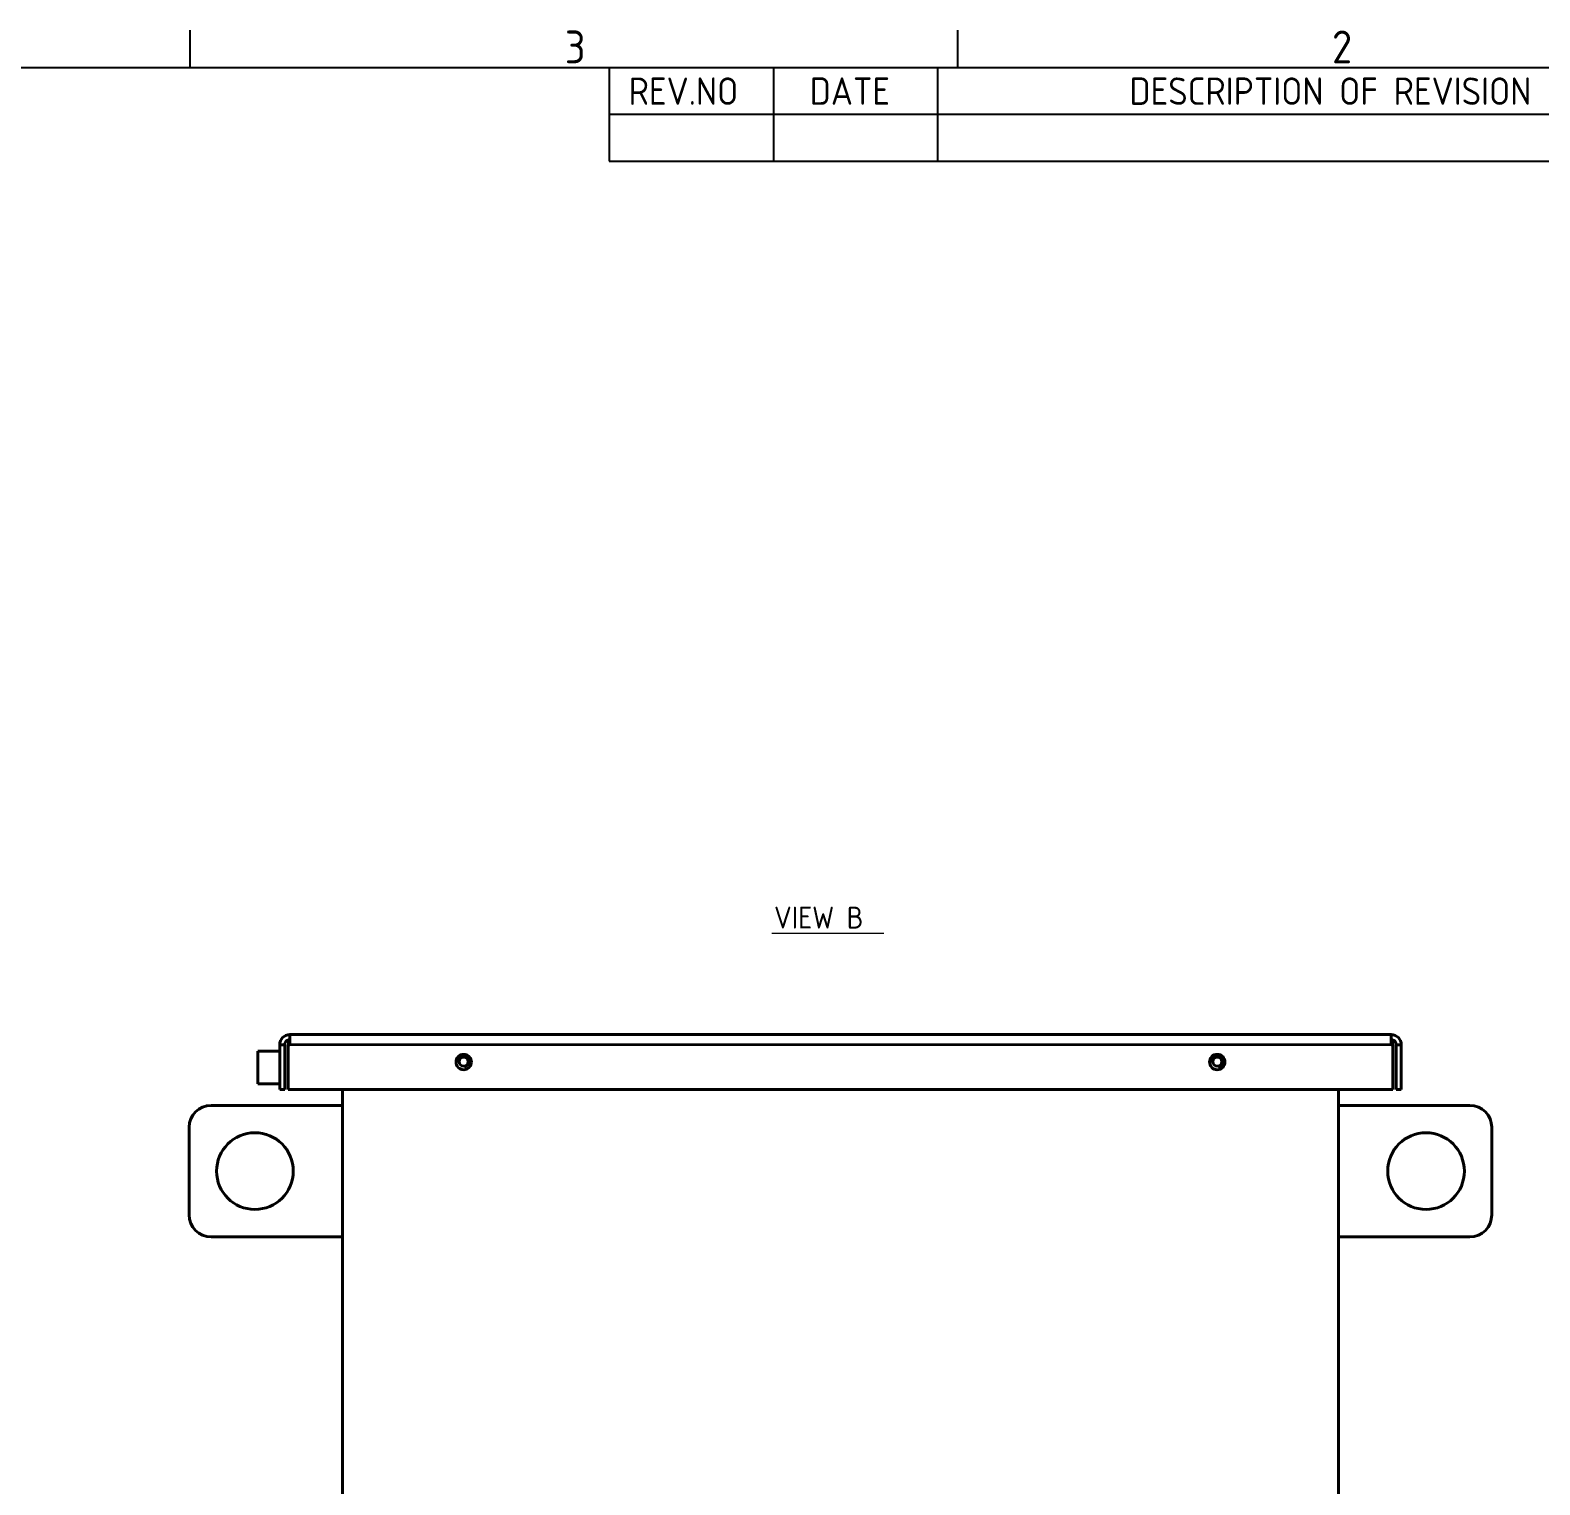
# Model space of a CAD drawing. Header units: millimetres. Extents: x 0 to 4205, y 0 to 2970.
# Drawn here: x 3081 to 3770, y 2223 to 2887 of the extents above; entities that cross this region are included whole.
import ezdxf

# ---------------------------------------------------------------- set-up
doc = ezdxf.new("R2010")
doc.units = ezdxf.units.MM
doc.header["$LTSCALE"] = 5
doc.layers.get('0').update_dxf_attribs({"color": 3, "lineweight": 25})
for name, color, linetype, lineweight in [('가시적인 것(ISO)', 3, 'Continuous', 40), ('가시적인 좁은 것(ISO)', 3, 'Continuous', 35), ('경계(ISO)', 7, 'Continuous', 25), ('기호(ISO)', 5, 'Continuous', 25)]:
    doc.layers.add(name, color=color, linetype=linetype, lineweight=lineweight)
doc.styles.add('ISO Proportiona M2B', font='isocp.shx')
doc.styles.add('문자 텍스트_M2B', font='isocp.shx')
doc.styles.add('텍스트 스타일512', font='isocp.shx')

# ---------------------------------------------------------------- blocks, each defined once
blk = doc.blocks.new('경계 Default Border')
at = {"layer": '경계(ISO)'}
for p, q in [((630.75, 574), (630.75, 577.4)), ((700.83, 574), (700.83, 577.4))]:
    blk.add_line(p, q, dxfattribs=at)
at = {"layer": '경계(ISO)', "flags": 128}
blk.add_lwpolyline([(20, 20), (20, 574), (821, 574), (821, 20), (20, 20)], dxfattribs=at)
at = {"layer": '경계(ISO)', "color": 2, "char_height": 3, "attachment_point": 7, "style": '문자 텍스트_M2B'}
for s, insert in [('3', (664.96, 574.37)), ('2', (735, 574.37))]:
    blk.add_mtext(s, dxfattribs=dict(at, insert=insert))

msp = doc.modelspace()

# ---------------------------------------------------------------- linework, layer by layer
at = {"layer": '가시적인 것(ISO)'}
for p, q in [((3198.643, 2426.119), (3198.643, 2423.819)), ((3199.243, 2426.119), (3198.643, 2426.119)), ((3199.243, 2428.419), (3199.243, 2423.819)), ((3199.243, 2428.419), (3702.043, 2428.419)), ((3702.043, 2423.819), (3702.043, 2428.419)), ((3702.643, 2426.119), (3702.043, 2426.119)), ((3702.643, 2426.119), (3702.643, 2423.819)), ((3184.643, 2420.919), (3184.643, 2405.919)), ((3194.643, 2420.919), (3184.643, 2420.919)), ((3196.943, 2423.819), (3194.643, 2423.819)), ((3194.643, 2423.819), (3194.643, 2403.419)), ((3196.943, 2423.819), (3196.943, 2403.419)), ((3198.57, 2403.419), (3198.57, 2423.819)), ((3198.57, 2423.819), (3199.243, 2423.819)), ((3702.043, 2423.819), (3702.717, 2423.819)), ((3702.717, 2423.819), (3702.717, 2403.419)), ((3704.343, 2423.819), (3704.343, 2403.419)), ((3704.343, 2423.819), (3706.643, 2423.819)), ((3706.643, 2403.419), (3706.643, 2423.819)), ((3194.643, 2405.919), (3184.643, 2405.919)), ((3196.943, 2403.419), (3194.643, 2403.419)), ((3702.717, 2403.419), (3198.57, 2403.419)), ((3223.343, 2128.419), (3223.343, 2403.419)), ((3677.943, 2128.419), (3677.943, 2403.419)), ((3704.343, 2403.419), (3706.643, 2403.419)), ((3223.343, 2396.119), (3163.343, 2396.119)), ((3677.943, 2396.119), (3737.943, 2396.119)), ((3153.343, 2386.119), (3153.343, 2346.119)), ((3747.943, 2386.119), (3747.943, 2346.119)), ((3163.343, 2336.119), (3223.343, 2336.119)), ((3737.943, 2336.119), (3677.943, 2336.119))]:
    msp.add_line(p, q, dxfattribs=at)
for centre, radius in [((3278.643, 2415.919), 3.5), ((3622.643, 2415.919), 3.5), ((3278.643, 2416.119), 2.067), ((3622.643, 2416.119), 2.067), ((3183.343, 2366.119), 17.5), ((3717.943, 2366.119), 17.5)]:
    msp.add_circle(centre, radius, dxfattribs=at)
for centre, radius, start, end in [((3199.243, 2423.819), 4.6, 90, 180), ((3199.243, 2423.819), 2.3, 105.121665, 180), ((3702.043, 2423.819), 4.6, 0, 90), ((3702.043, 2423.819), 2.3, 0, 74.878335), ((3163.343, 2386.119), 10, 90, 180), ((3737.943, 2386.119), 10, 0, 90), ((3163.343, 2346.119), 10, 180, 270), ((3737.943, 2346.119), 10, 270, 0)]:
    msp.add_arc(centre, radius, start, end, dxfattribs=at)
at = {"layer": '가시적인 좁은 것(ISO)'}
msp.add_line((3702.043, 2423.819), (3199.243, 2423.819), dxfattribs=at)
for centre in [(3278.643, 2416.119), (3622.643, 2416.119)]:
    msp.add_arc(centre, 2.5, 280, 190, dxfattribs=at)
at = {"layer": '기호(ISO)'}
for p, q in [((3345, 2870), (4105, 2870)), ((3345, 2870), (3345, 2848.6)), ((3420, 2870), (3420, 2848.6)), ((3495, 2870), (3495, 2848.6)), ((3345, 2848.6), (4105, 2848.6)), ((3345, 2848.6), (3345, 2827.2)), ((3420, 2848.6), (3420, 2827.2)), ((3495, 2848.6), (3495, 2827.2)), ((3345, 2827.2), (4105, 2827.2))]:
    msp.add_line(p, q, dxfattribs=at)
at = {"layer": '기호(ISO)', "color": 7, "lineweight": 18}
msp.add_line((3419.254, 2474.704), (3470.375, 2474.704), dxfattribs=at)

# ---------------------------------------------------------------- block references
at = {"xscale": 5, "yscale": 5, "zscale": 5}
msp.add_blockref('경계 Default Border', (0, 0), dxfattribs=at)

# ---------------------------------------------------------------- texts
at = {"layer": '기호(ISO)', "color": 2, "char_height": 12.5, "attachment_point": 7, "style": 'ISO Proportiona M2B'}
for s, insert in [('REV.NO', (3353.936, 2852.916)), ('DATE', (3436.571, 2852.916)), ('DESCRIPTION OF REVISION', (3582.535, 2852.916))]:
    msp.add_mtext(s, dxfattribs=dict(at, insert=insert))
at = {"layer": '기호(ISO)', "color": 7, "insert": (3420.302, 2476.859), "char_height": 10, "attachment_point": 7, "style": '텍스트 스타일512'}
msp.add_mtext('VIEW B ', dxfattribs=at)

doc.saveas('drawing.dxf')
